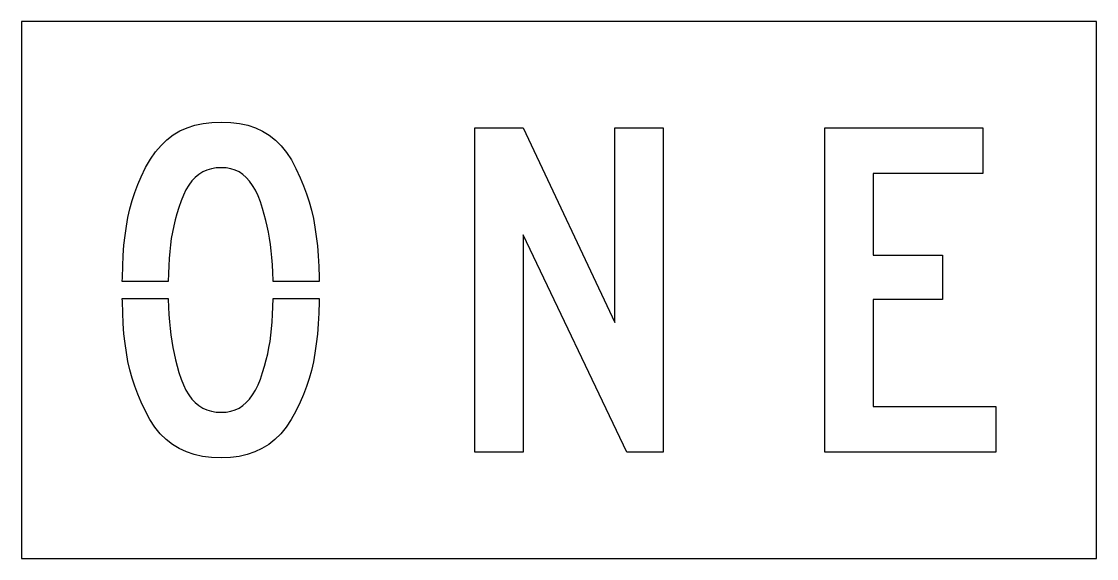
# Model space of a CAD drawing. Extents: x 0 to 32, y 0 to 16.
import ezdxf

# ---------------------------------------------------------------- set-up
doc = ezdxf.new("R2010")
doc.units = 0
doc.layers.add('CUT', color=7, linetype='Continuous')
doc.layers.add('OUTSIDE', color=1, linetype='Continuous')

msp = doc.modelspace()

# ---------------------------------------------------------------- linework, layer by layer
at = {"layer": 'CUT'}
for points in [[(7.471, 8.7507), (7.455, 8.9652), (7.436, 9.1671), (7.412, 9.3604), (7.383, 9.5449), (7.35, 9.7246), (7.313, 9.9005), (7.271, 10.0734), (7.225, 10.2473), (7.175, 10.4242), (7.11, 10.6261), (7.04, 10.8087), (6.963, 10.972), (6.88, 11.1169), (6.79, 11.2435), (6.692, 11.3517), (6.588, 11.4425), (6.476, 11.5159), (6.356, 11.5729), (6.228, 11.6126), (6.091, 11.6367), (5.947, 11.6444), (5.794, 11.6367), (5.651, 11.6126), (5.517, 11.5729), (5.393, 11.5179), (5.277, 11.4454), (5.17, 11.3565), (5.071, 11.2502), (4.98, 11.1275), (4.896, 10.9865), (4.818, 10.828), (4.748, 10.6522), (4.683, 10.458), (4.626, 10.2734), (4.575, 10.0908), (4.531, 9.9092), (4.492, 9.7256), (4.46, 9.5391), (4.433, 9.3478), (4.412, 9.1488), (4.395, 8.9411), (4.383, 8.7227), (4.374, 8.4908), (4.3691, 8.251), (3.001, 8.251), (3.002, 8.372), (3.012, 8.7082), (3.028, 9.028), (3.051, 9.3314), (3.083, 9.6213), (3.122, 9.8986), (3.17, 10.1643), (3.228, 10.4203), (3.295, 10.6676), (3.373, 10.9082), (3.461, 11.143), (3.561, 11.3729), (3.696, 11.6473), (3.84, 11.8937), (3.993, 12.114), (4.156, 12.3072), (4.33, 12.4754), (4.517, 12.6193), (4.717, 12.7382), (4.93, 12.8348), (5.159, 12.9082), (5.404, 12.9604), (5.667, 12.9903), (5.947, 13), (6.227, 12.9903), (6.489, 12.9594), (6.733, 12.9072), (6.962, 12.8338), (7.174, 12.7362), (7.372, 12.6145), (7.556, 12.4686), (7.727, 12.2976), (7.886, 12.0995), (8.033, 11.8744), (8.17, 11.6213), (8.298, 11.3391), (8.397, 11.1024), (8.485, 10.8647), (8.563, 10.6251), (8.63, 10.3797), (8.688, 10.1285), (8.736, 9.8686), (8.776, 9.5981), (8.807, 9.315), (8.83, 9.0174), (8.847, 8.7034), (8.856, 8.37), (8.857, 8.251), (7.4883, 8.251), (7.488, 8.2783), (7.482, 8.5227)], [(14.929, 3.1691), (13.491, 3.1691), (13.491, 12.8309), (14.929, 12.8309), (17.666, 7.0338), (17.666, 12.8309), (19.105, 12.8309), (19.105, 3.1691), (18.017, 3.1691), (14.929, 9.6444)], [(28.613, 12.8309), (28.613, 11.4744), (25.35, 11.4744), (25.35, 9.0338), (27.42, 9.0338), (27.42, 7.7121), (25.35, 7.7121), (25.35, 4.5256), (28.999, 4.5256), (28.999, 3.1691), (23.912, 3.1691), (23.912, 12.8309)], [(8.736, 6.1227), (8.688, 5.8589), (8.63, 5.6058), (8.563, 5.3614), (8.485, 5.1237), (8.397, 4.8908), (8.298, 4.6609), (8.17, 4.3855), (8.031, 4.1372), (7.881, 3.915), (7.719, 3.7179), (7.545, 3.5459), (7.359, 3.3981), (7.159, 3.2744), (6.946, 3.1739), (6.719, 3.0966), (6.477, 3.0425), (6.219, 3.0106), (5.947, 3), (5.658, 3.0106), (5.39, 3.0425), (5.14, 3.0966), (4.907, 3.1739), (4.691, 3.2744), (4.491, 3.3981), (4.305, 3.5459), (4.132, 3.7179), (3.973, 3.915), (3.825, 4.1372), (3.688, 4.3855), (3.561, 4.6609), (3.461, 4.8976), (3.373, 5.1353), (3.295, 5.3758), (3.228, 5.6213), (3.17, 5.8734), (3.122, 6.1353), (3.083, 6.4087), (3.051, 6.6947), (3.028, 6.9971), (3.012, 7.3159), (3.002, 7.656), (3.0012, 7.749), (4.3699, 7.749), (4.37, 7.7295), (4.376, 7.4918), (4.387, 7.2676), (4.403, 7.056), (4.423, 6.8551), (4.447, 6.6609), (4.475, 6.4725), (4.508, 6.2879), (4.545, 6.1043), (4.587, 5.9208), (4.633, 5.7343), (4.683, 5.542), (4.748, 5.3478), (4.818, 5.172), (4.896, 5.0135), (4.98, 4.8725), (5.071, 4.7498), (5.17, 4.6435), (5.277, 4.5546), (5.393, 4.4821), (5.517, 4.4271), (5.651, 4.3874), (5.794, 4.3633), (5.947, 4.3556), (6.091, 4.3633), (6.228, 4.3874), (6.356, 4.4271), (6.476, 4.4821), (6.588, 4.5546), (6.692, 4.6435), (6.79, 4.7498), (6.88, 4.8725), (6.963, 5.0135), (7.04, 5.172), (7.11, 5.3478), (7.175, 5.542), (7.233, 5.7333), (7.283, 5.9188), (7.328, 6.1005), (7.366, 6.2821), (7.398, 6.4647), (7.425, 6.6522), (7.446, 6.8473), (7.463, 7.0512), (7.476, 7.2676), (7.484, 7.4995), (7.489, 7.7478), (7.489, 7.749), (8.8568, 7.749), (8.856, 7.6551), (8.847, 7.314), (8.83, 6.9923), (8.807, 6.687), (8.776, 6.3981)]]:
    msp.add_lwpolyline(points, close=True, dxfattribs=at)
at = {"layer": 'OUTSIDE'}
msp.add_lwpolyline([(0, 0), (32, 0), (32, 16), (0, 16)], close=True, dxfattribs=at)

doc.saveas('drawing.dxf')
